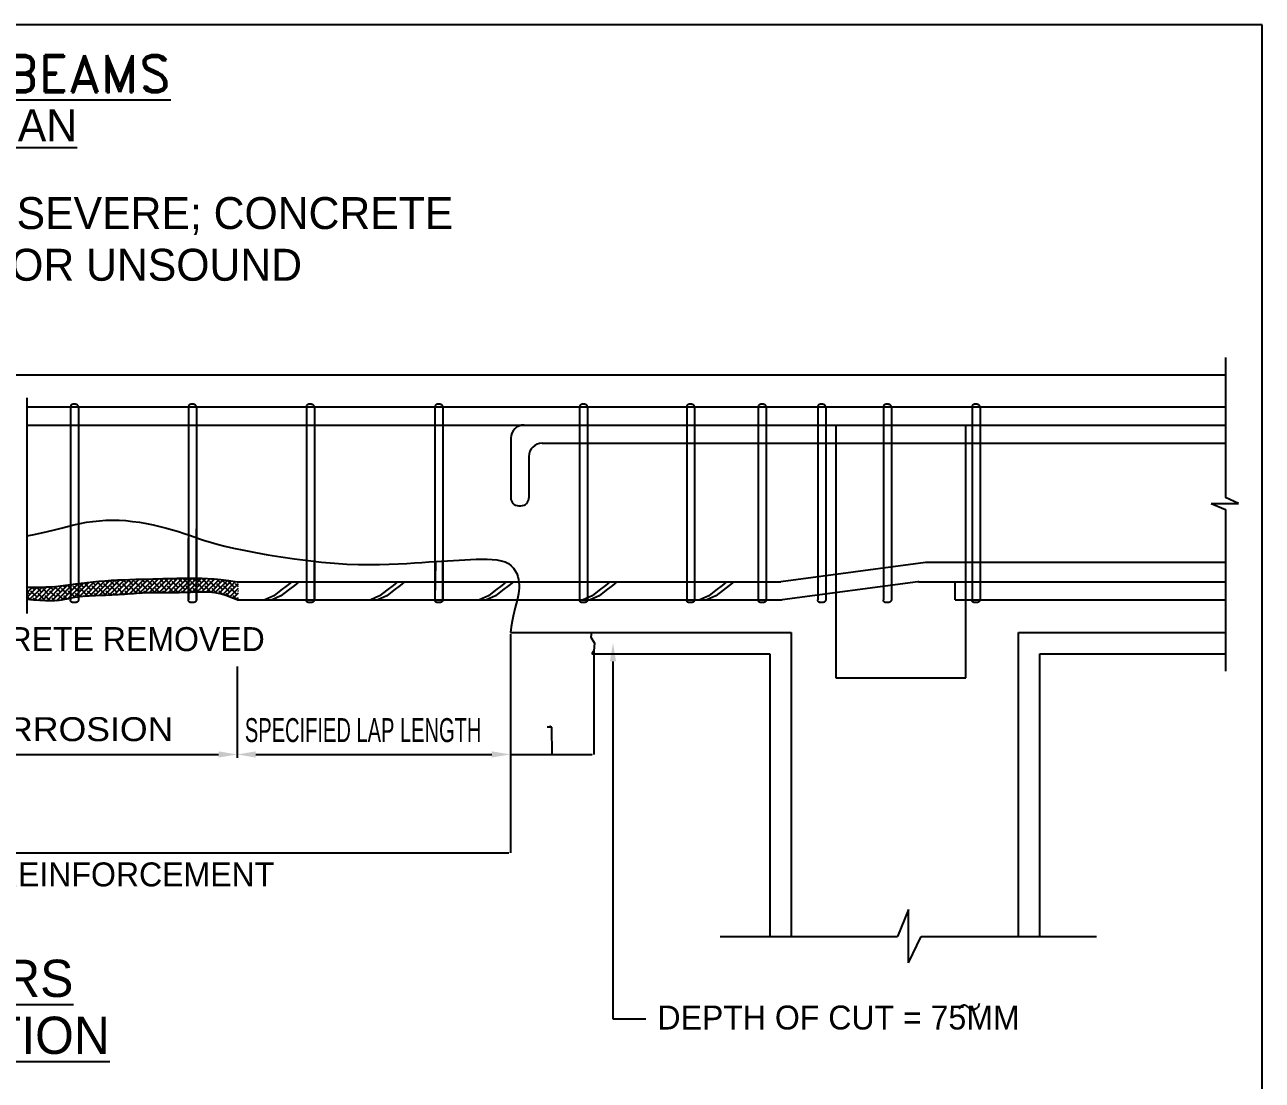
# Model space of a CAD drawing. Header units: millimetres. Extents: x -8855 to 105318, y -17958 to 67465.
# Drawn here: x 24004 to 33302, y 24210 to 32142 of the extents above; entities that cross this region are included whole.
import ezdxf
from ezdxf.lldxf.tags import DXFTag

# ---------------------------------------------------------------- set-up
doc = ezdxf.new("R2010")
doc.units = ezdxf.units.MM
doc.header["$LTSCALE"] = 25
doc.header["$PDMODE"] = 34
doc.layers.add('TEXT', color=2, linetype='Continuous')
doc.styles.add('ROMAND', font='romand.shx')
doc.styles.add('ROMANS', font='stylu.ttf')
tags = doc.linetypes.add('HIDDEN2', pattern=[4.7625, 3.175, -1.5875]).pattern_tags.tags
tags[6:7] = [DXFTag(74, 4), DXFTag(75, 0), DXFTag(340, '0'), DXFTag(46, 1.0), DXFTag(50, 0.0), DXFTag(44, 0.0), DXFTag(45, 0.0)]
tags[4:5] = [DXFTag(74, 4), DXFTag(75, 0), DXFTag(340, '0'), DXFTag(46, 1.0), DXFTag(50, 0.0), DXFTag(44, 0.0), DXFTag(45, 0.0)]
doc.dimstyles.get("Standard").update_dxf_attribs({"dimscale": 0, "dimtxt": 9, "dimasz": 12, "dimexe": 1.25, "dimexo": 0.625, "dimgap": 6, "dimtad": 1, "dimdec": 4, "dimdsep": 46, "dimlunit": 6, "dimtxsty": 'Standard', "dimcen": 2.5, "dimadec": 0, "dimazin": 0, "dimtfac": 1, "dimtdec": 4, "dimtmove": 0, "dimatfit": 3, "dimfxl": 0, "dimtolj": 1, "dimtzin": 0, "dimarcsym": 0})

# ---------------------------------------------------------------- blocks, each defined once
blk = doc.blocks.new('*D6')
at = {"color": 0, "lineweight": -2}
for p, q in [((19542.6, 26657.7), (19542.6, 25918)), ((27652.7, 26657.7), (27652.7, 25918)), ((19554.6, 25919.2), (27640.7, 25919.2))]:
    blk.add_line(p, q, dxfattribs=at)
at = {"color": 0}
for points in [[(19554.6, 25921.2), (19554.6, 25917.2), (19542.6, 25919.2)], [(27640.7, 25921.2), (27640.7, 25917.2), (27652.7, 25919.2)]]:
    blk.add_solid(points, dxfattribs=at)
at = {"layer": 'DEFPOINTS', "color": 0}
for p in [(19542.6, 26658.3), (27652.7, 26658.3), (27652.7, 25919.2)]:
    blk.add_point(p, dxfattribs=at)
at = {"color": 0, "insert": (23597.6, 25929.7), "char_height": 9, "attachment_point": 5, "style": 'ROMANS'}
blk.add_mtext('\\A1;EXTENT OF REMOVAL CONCRETE', dxfattribs=at)
blk = doc.blocks.new('*D14')
at = {"color": 0, "lineweight": -2}
for p, q in [((28279.3, 27436.4), (28279.3, 26657.1)), ((27964.2, 26863.4), (27930.4, 26863.4)), ((27966, 26658.3), (27964.2, 26863.4)), ((27664.7, 26658.3), (28267.3, 26658.3))]:
    blk.add_line(p, q, dxfattribs=at)
at = {"color": 0}
for points in [[(27664.7, 26660.3), (27664.7, 26656.3), (27652.7, 26658.3)], [(28267.3, 26660.3), (28267.3, 26656.3), (28279.3, 26658.3)]]:
    blk.add_solid(points, dxfattribs=at)
at = {"layer": 'DEFPOINTS', "color": 0}
for p in [(27652.7, 27575.4), (28279.3, 27437), (28279.3, 26658.3)]:
    blk.add_point(p, dxfattribs=at)
at = {"color": 0, "insert": (27947.3, 26873.9), "char_height": 9, "attachment_point": 5, "style": 'ROMANS'}
blk.add_mtext('\\A1;100', dxfattribs=at)

msp = doc.modelspace()

# ---------------------------------------------------------------- hatches: boundary and pattern name
at = {"layer": 'TEXT'}
h = msp.add_hatch(dxfattribs=at)
h.set_pattern_fill('ANSI38', color=256, scale=200, style=0)
h.set_pattern_definition([(45, (0, 0), (-17.67767, 17.67767), []), (135, (0, 0), (-53.033009, 17.67767), [62.5, -37.5])])
h.paths.add_polyline_path([(22716.92969, 27928.09079), (22690.53363, 27927.44274), (22658.47032, 27928.10325), (22620.98762, 27930.68556), (22576.85961, 27935.76669), (21891.08031, 27943.74645), (21891.08031, 27829.57513), (21898.94765, 27830.60195), (22620.05279, 27838.84318), (22681.74309, 27844.71079), (22716.92969, 27847.27933)])
h.paths.add_polyline_path([(22776.92969, 27931.85958), (22766.46592, 27931.22147), (22743.30554, 27929.57889), (22716.92969, 27928.04104), (22716.92969, 27847.27933), (22734.73267, 27848.57891), (22776.92969, 27850.63671)])
h.paths.add_polyline_path([(23502.51305, 27936.01906), (23486.52951, 27936.84559), (23459.00588, 27938.17112), (23430.9019, 27939.46445), (23402.28206, 27940.75778), (23373.21083, 27942.0833), (23343.7527, 27943.47322), (23313.97217, 27944.95974), (23283.96594, 27946.55358), (23253.95971, 27948.17963), (23224.21142, 27949.74127), (23194.97899, 27951.14192), (23166.52037, 27952.28497), (23139.09347, 27953.07384), (23112.95624, 27953.41192), (23088.3666, 27953.20263), (23065.49114, 27952.38692), (23044.13104, 27951.05603), (23023.99612, 27949.33875), (23004.7962, 27947.36388), (22986.24112, 27945.26022), (22968.0407, 27943.15656), (22949.90476, 27941.18169), (22931.54314, 27939.46442), (22912.71401, 27938.09597), (22893.36903, 27937.0173), (22873.50818, 27936.13183), (22853.13146, 27935.34296), (22832.23888, 27934.55408), (22810.83043, 27933.66861), (22788.90611, 27932.58993), (22776.92969, 27931.85958), (22776.92969, 27850.72926), (22821.4155, 27851.81327), (22858.51166, 27851.92777), (22893.71292, 27851.53934), (22928.45195, 27850.9678), (22963.08619, 27850.31577), (22997.70432, 27849.63154), (23032.39499, 27848.9634), (23067.24688, 27848.35967), (23102.34865, 27847.86863), (23137.78895, 27847.53859), (23173.65646, 27847.41785), (23209.97669, 27847.53591), (23246.52261, 27847.84717), (23283.00405, 27848.28722), (23319.13083, 27848.79168), (23354.61278, 27849.29613), (23389.15972, 27849.73618), (23422.48148, 27850.04744), (23454.28787, 27850.16551), (23484.36128, 27850.04208), (23502.51305, 27849.81923)])
h.paths.add_polyline_path([(23562.51305, 27932.52487), (23539.57778, 27933.96913), (23513.4083, 27935.45566), (23502.51305, 27936.01906), (23502.51305, 27849.81923), (23512.77424, 27849.69325), (23539.67185, 27849.15123), (23562.51305, 27848.52219)])
h.paths.add_polyline_path([(23884.08715, 27918.56755), (23875.63792, 27918.66649), (23846.69029, 27919.02873), (23818.38748, 27919.45537), (23790.76175, 27919.9947), (23763.84534, 27920.69504), (23737.67049, 27921.60466), (23712.23183, 27922.75578), (23687.37351, 27924.11619), (23662.9021, 27925.6376), (23638.62414, 27927.27171), (23614.34617, 27928.97021), (23589.87476, 27930.68482), (23565.01644, 27932.36722), (23562.51305, 27932.52487), (23562.51305, 27848.54016), (23589.50133, 27847.61641), (23612.72338, 27846.688), (23635.01043, 27845.69519), (23656.50755, 27844.67019), (23677.34372, 27843.63981), (23697.58342, 27842.60944), (23717.27501, 27841.57907), (23736.46685, 27840.5487), (23755.20731, 27839.51832), (23773.54475, 27838.48795), (23791.52752, 27837.45758), (23809.204, 27836.42721), (23826.64404, 27835.39415), (23844.00347, 27834.345), (23861.45963, 27833.26364), (23884.08715, 27831.82196)])
h.paths.add_polyline_path([(24348.09641, 27934.45705), (24309.40102, 27929.54706), (24271.36394, 27925.17336), (24234.27798, 27921.60463), (24198.09479, 27919.00456), (24162.766, 27917.28996), (24128.24325, 27916.31595), (24094.47818, 27915.93761), (24061.42242, 27916.01006), (24029.02762, 27916.3884), (24018.61208, 27916.56515), (24018.61208, 27822.19354), (24023.76679, 27821.81148), (24047.19036, 27820.11298), (24070.61393, 27818.47887), (24093.74733, 27816.95746), (24116.30037, 27815.59705), (24137.98289, 27814.44593), (24158.56649, 27813.54972), (24178.07, 27812.9433), (24196.57402, 27812.65888), (24214.15915, 27812.72864), (24230.90599, 27813.18479), (24246.89516, 27814.05954), (24262.20726, 27815.38507), (24276.92289, 27817.19359), (24291.1549, 27819.49314), (24305.1451, 27822.19519), (24319.16754, 27825.18702), (24333.49629, 27828.35596), (24348.09641, 27831.52228)])
h.paths.add_polyline_path([(24408.09641, 27942.39184), (24388.52202, 27939.80781), (24348.09641, 27934.45516), (24348.09641, 27831.52686), (24364.16887, 27834.77432), (24381.06082, 27837.79835), (24399.35528, 27840.5487), (24408.09641, 27841.59965)])
h.paths.add_polyline_path([(25233.94579, 27983.60045), (25217.86343, 27983.42682), (25182.19878, 27982.84992), (25147.14671, 27982.16032), (25112.28809, 27981.37413), (25077.20377, 27980.50743), (25041.47462, 27979.57634), (25004.6815, 27978.59695), (24966.40527, 27977.58536), (24926.22678, 27976.55767), (24883.87198, 27975.5112), (24839.64717, 27974.36813), (24794.00373, 27973.03187), (24747.39305, 27971.40581), (24700.2665, 27969.39337), (24653.07547, 27966.89794), (24606.27135, 27963.82293), (24560.30551, 27960.07174), (24515.54604, 27955.60144), (24472.02788, 27950.58376), (24429.70266, 27945.24409), (24408.09641, 27942.39184), (24408.09641, 27841.59965), (24419.24032, 27842.93948), (24440.56011, 27844.99218), (24463.07284, 27846.75508), (24486.53669, 27848.27649), (24510.70986, 27849.6047), (24535.35054, 27850.78802), (24560.2169, 27851.87474), (24585.06715, 27852.91317), (24609.69977, 27853.94622), (24634.07445, 27854.99538), (24658.19121, 27856.07673), (24682.05003, 27857.20638), (24705.65092, 27858.40044), (24728.99387, 27859.67498), (24752.07889, 27861.04613), (24774.90598, 27862.52997), (24797.49125, 27864.1292), (24819.91532, 27865.79282), (24842.2749, 27867.45644), (24864.66672, 27869.05567), (24887.1875, 27870.52609), (24909.93399, 27871.80333), (24933.00289, 27872.82297), (24956.49093, 27873.52061), (24980.48142, 27873.85871), (25005.00389, 27873.907), (25030.07447, 27873.76211), (25055.70929, 27873.52061), (25081.92445, 27873.27912), (25108.73608, 27873.13422), (25136.16031, 27873.18252), (25164.21324, 27873.52061), (25192.86263, 27874.2035), (25221.88281, 27875.11984), (25233.94579, 27875.53282)])
h.paths.add_polyline_path([(25293.94579, 27983.74935), (25293.08573, 27983.76689), (25254.60715, 27983.82352), (25233.94579, 27983.60045), (25233.94579, 27875.53282), (25250.9997, 27876.11667), (25279.93927, 27877.04105), (25293.94579, 27877.38472)])
h.paths.add_polyline_path([(25610.54645, 27955.73362), (25599.76526, 27955.73362), (25536.11154, 27965.32533), (25478.41152, 27972.51653), (25425.96208, 27977.63176), (25378.06005, 27980.99554), (25334.00232, 27982.93241), (25293.94579, 27983.74935), (25293.94579, 27877.38472), (25308.42746, 27877.74004), (25336.19021, 27878.06069), (25362.95347, 27877.85006), (25388.44319, 27876.95519), (25412.55356, 27875.20909), (25435.85172, 27872.38851), (25459.07303, 27868.25618), (25482.95289, 27862.5748), (25508.22666, 27855.10708), (25535.62973, 27845.61573), (25565.89747, 27833.86345), (25599.76526, 27819.61296), (25610.54645, 27819.61296)])

# ---------------------------------------------------------------- linework, layer by layer
for p, q in [((33302.44289, 32141.71581), (13822.58321, 32141.71581)), ((33302.44289, 3906.40728), (33302.44289, 32141.71581)), ((33025.80761, 29640.17941), (33025.80761, 28588.6062)), ((13962.98687, 29509.73284), (33025.80761, 29509.73284)), ((24018.61208, 29338.06638), (24018.61208, 27717.50093)), ((33123.53838, 28543.03435), (33025.80761, 28588.6062)), ((32919.12985, 28543.03435), (33123.53838, 28543.03435)), ((32919.12985, 28543.03435), (33025.80761, 28499.34463)), ((33025.80761, 28499.34463), (33025.80761, 27284.73996)), ((24348.09641, 28377.01627), (24348.09641, 27819.61296)), ((24408.09641, 28391.03751), (24408.09641, 27819.61296)), ((25233.94579, 27819.61296), (25233.94579, 28280.30003)), ((25293.94579, 27819.61296), (25293.94579, 28354.54798)), ((26119.79516, 28116.51513), (26119.79516, 27819.61296)), ((26179.79516, 27819.61296), (26179.79516, 28109.5615)), ((27089.73325, 28107.82361), (27086.1763, 27819.61296)), ((27146.1763, 27819.61296), (27146.1763, 28111.22371)), ((30772.41693, 28100.15454), (29685.50897, 27956.25266)), ((30714.77535, 27955.21457), (29694.48072, 27820.13201)), ((30995.80466, 27819.61296), (30995.80466, 27955.73362)), ((27652.66461, 27575.36163), (29763.41089, 27575.36163)), ((29763.41089, 27575.36163), (29763.41089, 25289.46679)), ((31470.23438, 25289.46679), (31470.23438, 27575.36163)), ((31470.23438, 27575.36163), (33025.80761, 27575.36163)), ((28265.76529, 27415.36163), (29603.41089, 27415.36163)), ((28423.74969, 27357.35905), (28423.74969, 24670.34591)), ((29603.41089, 27415.36163), (29603.41089, 25289.46679)), ((31630.23438, 25289.46679), (31630.23438, 27415.36163)), ((31630.23438, 27415.36163), (33025.80761, 27415.36163)), ((30643.70204, 25493.85949), (30562.66258, 25289.46679)), ((30643.70204, 25092.09901), (30643.70204, 25493.85949)), ((29230.44922, 25289.46679), (30562.66258, 25289.46679)), ((30643.70204, 25092.09901), (30740.36047, 25289.46679)), ((30740.36047, 25289.46679), (32056.95486, 25289.46679)), ((28423.74969, 24670.34591), (28669.90188, 24670.34591))]:
    msp.add_line(p, q)
at = {"linetype": 'HIDDEN2'}
for p, q in [((24018.61208, 29269.97499), (33025.80761, 29269.97499)), ((24348.09641, 29269.97499), (24348.09641, 27819.61296)), ((24408.09641, 29269.97499), (24408.09641, 27819.61296)), ((25233.94579, 29269.97499), (25233.94579, 27819.61296)), ((25293.94579, 29269.97499), (25293.94579, 27819.61296)), ((26119.79516, 29269.97499), (26119.79516, 27819.61296)), ((26179.79516, 29269.97499), (26179.79516, 27819.61296)), ((27086.1763, 29269.97499), (27086.1763, 27819.61296)), ((27146.1763, 29269.97499), (27146.1763, 27819.61296)), ((28173.35495, 29269.97499), (28173.35495, 27819.61296)), ((28233.35495, 29269.97499), (28233.35495, 27819.61296)), ((28977.48126, 29269.97499), (28977.48126, 27819.61296)), ((29037.48126, 29269.97499), (29037.48126, 27819.61296)), ((29515.9152, 29269.97499), (29515.9152, 27819.61296)), ((29575.9152, 29269.97499), (29575.9152, 27819.61296)), ((29962.652, 29269.97499), (29962.652, 27819.61296)), ((30022.652, 29269.97499), (30022.652, 27819.61296)), ((30455.8538, 29269.97499), (30455.8538, 27819.61296)), ((30515.8538, 29269.97499), (30515.8538, 27819.61296)), ((31121.81798, 29269.97499), (31121.81798, 27819.61296)), ((31181.81798, 29269.97499), (31181.81798, 27819.61296)), ((24018.61208, 29133.85434), (33025.80761, 29133.85434)), ((27655.89384, 29033.85434), (27655.89384, 28587.04668)), ((27892.01449, 28997.73368), (33025.80761, 28997.73368)), ((27792.01449, 28897.73368), (27792.01449, 28587.04668)), ((27715.89384, 28527.04668), (27732.01449, 28527.04668)), ((33025.80761, 28100.67358), (30780.29195, 28100.67358)), ((25599.76526, 27955.73362), (29677.63395, 27955.73362)), ((30722.65037, 27955.73362), (33025.80761, 27955.73362)), ((25599.76526, 27819.61296), (29686.6057, 27819.61296)), ((30995.80466, 27819.61296), (33025.80761, 27819.61296))]:
    msp.add_line(p, q, dxfattribs=at)
at = {"color": 8}
for p, q in [((24018.61208, 29133.85434), (30097.17448, 29133.85434)), ((30097.17448, 29133.85434), (30097.17448, 27233.14509)), ((31074.85928, 27233.14509), (31074.85928, 29133.85434)), ((31074.85928, 29133.85434), (33025.80761, 29133.85434)), ((30097.17448, 27233.14509), (31074.85928, 27233.14509))]:
    msp.add_line(p, q, dxfattribs=at)
at = {"color": 0, "linetype": 'ByBlock'}
for p, q in [((27652.66461, 27562.86163), (27652.66461, 26633.32243)), ((25599.76526, 27320.43386), (25599.76526, 26633.32243)), ((21966.74407, 26658.32243), (25459.76526, 26658.32243)), ((25739.76526, 26658.32243), (27512.66461, 26658.32243))]:
    msp.add_line(p, q, dxfattribs=at)
for points in [[(24408.09641, 29269.97499), (24406.85139, 29273.49793), (24405.69147, 29276.39073), (24404.59925, 29278.73205), (24403.5573, 29280.60053), (24402.54822, 29282.0748), (24401.55457, 29283.23351), (24400.55896, 29284.1553), (24399.54396, 29284.91882), (24398.49684, 29285.59049), (24397.42366, 29286.18788), (24396.33514, 29286.71636), (24395.24202, 29287.18129), (24394.15504, 29287.58802), (24393.08492, 29287.94191), (24392.0424, 29288.24833), (24391.03822, 29288.51264), (24390.07723, 29288.74006), (24389.14078, 29288.93532), (24388.20432, 29289.10301), (24387.24333, 29289.24773), (24386.23326, 29289.37407), (24385.14959, 29289.48663), (24383.96777, 29289.59), (24382.66328, 29289.68878), (24381.21924, 29289.78551), (24379.64945, 29289.87458), (24377.97539, 29289.94835), (24376.21852, 29289.99914), (24374.40031, 29290.0193), (24372.54223, 29290.00117), (24370.66575, 29289.9371), (24368.79233, 29289.81943), (24366.9409, 29289.63986), (24365.12014, 29289.38755), (24363.33619, 29289.05101), (24361.59518, 29288.61875), (24359.90324, 29288.07929), (24358.26651, 29287.42115), (24356.69112, 29286.63283), (24355.18321, 29285.70285), (24353.75245, 29284.61619), (24352.42266, 29283.34369), (24351.2212, 29281.85266), (24350.17542, 29280.11038), (24349.3127, 29278.08418), (24348.66038, 29275.74134), (24348.24583, 29273.04918), (24348.09641, 29269.97499)], [(25293.94579, 29269.97499), (25292.70076, 29273.49793), (25291.54085, 29276.39073), (25290.44863, 29278.73205), (25289.40668, 29280.60053), (25288.39759, 29282.0748), (25287.40395, 29283.23351), (25286.40834, 29284.1553), (25285.39334, 29284.91882), (25284.34622, 29285.59049), (25283.27304, 29286.18788), (25282.18452, 29286.71636), (25281.0914, 29287.18129), (25280.00441, 29287.58802), (25278.9343, 29287.94191), (25277.89178, 29288.24833), (25276.8876, 29288.51264), (25275.92661, 29288.74006), (25274.99015, 29288.93532), (25274.0537, 29289.10301), (25273.09271, 29289.24773), (25272.08264, 29289.37407), (25270.99897, 29289.48663), (25269.81715, 29289.59), (25268.51266, 29289.68878), (25267.06862, 29289.78551), (25265.49883, 29289.87458), (25263.82476, 29289.94835), (25262.06789, 29289.99914), (25260.24968, 29290.0193), (25258.3916, 29290.00117), (25256.51512, 29289.9371), (25254.64171, 29289.81943), (25252.79028, 29289.63986), (25250.96952, 29289.38755), (25249.18557, 29289.05101), (25247.44455, 29288.61875), (25245.75262, 29288.07929), (25244.11589, 29287.42115), (25242.5405, 29286.63283), (25241.03259, 29285.70285), (25239.60183, 29284.61619), (25238.27203, 29283.34369), (25237.07057, 29281.85266), (25236.0248, 29280.11038), (25235.16208, 29278.08418), (25234.50976, 29275.74134), (25234.09521, 29273.04918), (25233.94579, 29269.97499)], [(26179.79516, 29269.97499), (26178.55014, 29273.49793), (26177.39023, 29276.39073), (26176.298, 29278.73205), (26175.25606, 29280.60053), (26174.24697, 29282.0748), (26173.25333, 29283.23351), (26172.25772, 29284.1553), (26171.24271, 29284.91882), (26170.1956, 29285.59049), (26169.12242, 29286.18788), (26168.0339, 29286.71636), (26166.94078, 29287.18129), (26165.85379, 29287.58802), (26164.78367, 29287.94191), (26163.74116, 29288.24833), (26162.73698, 29288.51264), (26161.77599, 29288.74006), (26160.83953, 29288.93532), (26159.90308, 29289.10301), (26158.94208, 29289.24773), (26157.93202, 29289.37407), (26156.84835, 29289.48663), (26155.66653, 29289.59), (26154.36204, 29289.68878), (26152.91799, 29289.78551), (26151.34821, 29289.87458), (26149.67414, 29289.94835), (26147.91727, 29289.99914), (26146.09906, 29290.0193), (26144.24098, 29290.00117), (26142.3645, 29289.9371), (26140.49109, 29289.81943), (26138.63966, 29289.63986), (26136.8189, 29289.38755), (26135.03495, 29289.05101), (26133.29393, 29288.61875), (26131.60199, 29288.07929), (26129.96526, 29287.42115), (26128.38988, 29286.63283), (26126.88197, 29285.70285), (26125.4512, 29284.61619), (26124.12141, 29283.34369), (26122.91995, 29281.85266), (26121.87418, 29280.11038), (26121.01146, 29278.08418), (26120.35914, 29275.74134), (26119.94459, 29273.04918), (26119.79516, 29269.97499)], [(27146.1763, 29269.97499), (27144.93128, 29273.49793), (27143.77137, 29276.39073), (27142.67914, 29278.73205), (27141.6372, 29280.60053), (27140.62811, 29282.0748), (27139.63447, 29283.23351), (27138.63886, 29284.1553), (27137.62385, 29284.91882), (27136.57674, 29285.59049), (27135.50356, 29286.18788), (27134.41504, 29286.71636), (27133.32192, 29287.18129), (27132.23493, 29287.58802), (27131.16481, 29287.94191), (27130.1223, 29288.24833), (27129.11812, 29288.51264), (27128.15713, 29288.74006), (27127.22067, 29288.93532), (27126.28422, 29289.10301), (27125.32322, 29289.24773), (27124.31316, 29289.37407), (27123.22949, 29289.48663), (27122.04767, 29289.59), (27120.74318, 29289.68878), (27119.29913, 29289.78551), (27117.72935, 29289.87458), (27116.05528, 29289.94835), (27114.29841, 29289.99914), (27112.4802, 29290.0193), (27110.62212, 29290.00117), (27108.74564, 29289.9371), (27106.87223, 29289.81943), (27105.0208, 29289.63986), (27103.20004, 29289.38755), (27101.41609, 29289.05101), (27099.67507, 29288.61875), (27097.98313, 29288.07929), (27096.3464, 29287.42115), (27094.77102, 29286.63283), (27093.26311, 29285.70285), (27091.83234, 29284.61619), (27090.50255, 29283.34369), (27089.30109, 29281.85266), (27088.25532, 29280.11038), (27087.3926, 29278.08418), (27086.74028, 29275.74134), (27086.32573, 29273.04918), (27086.1763, 29269.97499)], [(28233.35495, 29269.97499), (28232.10993, 29273.49793), (28230.95001, 29276.39073), (28229.85779, 29278.73205), (28228.81584, 29280.60053), (28227.80676, 29282.0748), (28226.81312, 29283.23351), (28225.8175, 29284.1553), (28224.8025, 29284.91882), (28223.75539, 29285.59049), (28222.6822, 29286.18788), (28221.59368, 29286.71636), (28220.50056, 29287.18129), (28219.41358, 29287.58802), (28218.34346, 29287.94191), (28217.30094, 29288.24833), (28216.29676, 29288.51264), (28215.33577, 29288.74006), (28214.39932, 29288.93532), (28213.46286, 29289.10301), (28212.50187, 29289.24773), (28211.4918, 29289.37407), (28210.40813, 29289.48663), (28209.22632, 29289.59), (28207.92182, 29289.68878), (28206.47778, 29289.78551), (28204.90799, 29289.87458), (28203.23393, 29289.94835), (28201.47706, 29289.99914), (28199.65885, 29290.0193), (28197.80077, 29290.00117), (28195.92429, 29289.9371), (28194.05088, 29289.81943), (28192.19945, 29289.63986), (28190.37869, 29289.38755), (28188.59473, 29289.05101), (28186.85372, 29288.61875), (28185.16178, 29288.07929), (28183.52505, 29287.42115), (28181.94966, 29286.63283), (28180.44175, 29285.70285), (28179.01099, 29284.61619), (28177.6812, 29283.34369), (28176.47974, 29281.85266), (28175.43397, 29280.11038), (28174.57124, 29278.08418), (28173.91893, 29275.74134), (28173.50437, 29273.04918), (28173.35495, 29269.97499)], [(29037.48126, 29269.97499), (29036.23623, 29273.49793), (29035.07632, 29276.39073), (29033.9841, 29278.73205), (29032.94215, 29280.60053), (29031.93306, 29282.0748), (29030.93942, 29283.23351), (29029.94381, 29284.1553), (29028.9288, 29284.91882), (29027.88169, 29285.59049), (29026.80851, 29286.18788), (29025.71999, 29286.71636), (29024.62687, 29287.18129), (29023.53988, 29287.58802), (29022.46976, 29287.94191), (29021.42725, 29288.24833), (29020.42307, 29288.51264), (29019.46208, 29288.74006), (29018.52562, 29288.93532), (29017.58917, 29289.10301), (29016.62817, 29289.24773), (29015.61811, 29289.37407), (29014.53444, 29289.48663), (29013.35262, 29289.59), (29012.04813, 29289.68878), (29010.60408, 29289.78551), (29009.0343, 29289.87458), (29007.36023, 29289.94835), (29005.60336, 29289.99914), (29003.78515, 29290.0193), (29001.92707, 29290.00117), (29000.05059, 29289.9371), (28998.17718, 29289.81943), (28996.32575, 29289.63986), (28994.50499, 29289.38755), (28992.72104, 29289.05101), (28990.98002, 29288.61875), (28989.28808, 29288.07929), (28987.65135, 29287.42115), (28986.07597, 29286.63283), (28984.56806, 29285.70285), (28983.13729, 29284.61619), (28981.8075, 29283.34369), (28980.60604, 29281.85266), (28979.56027, 29280.11038), (28978.69755, 29278.08418), (28978.04523, 29275.74134), (28977.63068, 29273.04918), (28977.48126, 29269.97499)], [(29575.9152, 29269.97499), (29574.67017, 29273.49793), (29573.51026, 29276.39073), (29572.41804, 29278.73205), (29571.37609, 29280.60053), (29570.367, 29282.0748), (29569.37336, 29283.23351), (29568.37775, 29284.1553), (29567.36274, 29284.91882), (29566.31563, 29285.59049), (29565.24245, 29286.18788), (29564.15393, 29286.71636), (29563.06081, 29287.18129), (29561.97382, 29287.58802), (29560.9037, 29287.94191), (29559.86119, 29288.24833), (29558.85701, 29288.51264), (29557.89602, 29288.74006), (29556.95956, 29288.93532), (29556.02311, 29289.10301), (29555.06211, 29289.24773), (29554.05205, 29289.37407), (29552.96838, 29289.48663), (29551.78656, 29289.59), (29550.48207, 29289.68878), (29549.03802, 29289.78551), (29547.46824, 29289.87458), (29545.79417, 29289.94835), (29544.0373, 29289.99914), (29542.21909, 29290.0193), (29540.36101, 29290.00117), (29538.48453, 29289.9371), (29536.61112, 29289.81943), (29534.75969, 29289.63986), (29532.93893, 29289.38755), (29531.15498, 29289.05101), (29529.41396, 29288.61875), (29527.72202, 29288.07929), (29526.08529, 29287.42115), (29524.50991, 29286.63283), (29523.002, 29285.70285), (29521.57123, 29284.61619), (29520.24144, 29283.34369), (29519.03998, 29281.85266), (29517.99421, 29280.11038), (29517.13149, 29278.08418), (29516.47917, 29275.74134), (29516.06462, 29273.04918), (29515.9152, 29269.97499)], [(30022.652, 29269.97499), (30021.40698, 29273.49793), (30020.24706, 29276.39073), (30019.15484, 29278.73205), (30018.11289, 29280.60053), (30017.10381, 29282.0748), (30016.11017, 29283.23351), (30015.11455, 29284.1553), (30014.09955, 29284.91882), (30013.05244, 29285.59049), (30011.97925, 29286.18788), (30010.89073, 29286.71636), (30009.79762, 29287.18129), (30008.71063, 29287.58802), (30007.64051, 29287.94191), (30006.59799, 29288.24833), (30005.59381, 29288.51264), (30004.63282, 29288.74006), (30003.69637, 29288.93532), (30002.75991, 29289.10301), (30001.79892, 29289.24773), (30000.78885, 29289.37407), (29999.70518, 29289.48663), (29998.52337, 29289.59), (29997.21887, 29289.68878), (29995.77483, 29289.78551), (29994.20504, 29289.87458), (29992.53098, 29289.94835), (29990.77411, 29289.99914), (29988.9559, 29290.0193), (29987.09782, 29290.00117), (29985.22134, 29289.9371), (29983.34793, 29289.81943), (29981.4965, 29289.63986), (29979.67574, 29289.38755), (29977.89178, 29289.05101), (29976.15077, 29288.61875), (29974.45883, 29288.07929), (29972.8221, 29287.42115), (29971.24671, 29286.63283), (29969.7388, 29285.70285), (29968.30804, 29284.61619), (29966.97825, 29283.34369), (29965.77679, 29281.85266), (29964.73102, 29280.11038), (29963.86829, 29278.08418), (29963.21598, 29275.74134), (29962.80143, 29273.04918), (29962.652, 29269.97499)], [(30515.8538, 29269.97499), (30514.60878, 29273.49793), (30513.44886, 29276.39073), (30512.35664, 29278.73205), (30511.31469, 29280.60053), (30510.30561, 29282.0748), (30509.31197, 29283.23351), (30508.31635, 29284.1553), (30507.30135, 29284.91882), (30506.25424, 29285.59049), (30505.18105, 29286.18788), (30504.09253, 29286.71636), (30502.99941, 29287.18129), (30501.91243, 29287.58802), (30500.84231, 29287.94191), (30499.79979, 29288.24833), (30498.79561, 29288.51264), (30497.83462, 29288.74006), (30496.89817, 29288.93532), (30495.96171, 29289.10301), (30495.00072, 29289.24773), (30493.99065, 29289.37407), (30492.90698, 29289.48663), (30491.72517, 29289.59), (30490.42067, 29289.68878), (30488.97663, 29289.78551), (30487.40684, 29289.87458), (30485.73278, 29289.94835), (30483.97591, 29289.99914), (30482.1577, 29290.0193), (30480.29962, 29290.00117), (30478.42314, 29289.9371), (30476.54973, 29289.81943), (30474.6983, 29289.63986), (30472.87754, 29289.38755), (30471.09358, 29289.05101), (30469.35257, 29288.61875), (30467.66063, 29288.07929), (30466.0239, 29287.42115), (30464.44851, 29286.63283), (30462.9406, 29285.70285), (30461.50984, 29284.61619), (30460.18005, 29283.34369), (30458.97859, 29281.85266), (30457.93282, 29280.11038), (30457.07009, 29278.08418), (30456.41777, 29275.74134), (30456.00322, 29273.04918), (30455.8538, 29269.97499)], [(31181.81798, 29269.97499), (31180.57295, 29273.49793), (31179.41304, 29276.39073), (31178.32082, 29278.73205), (31177.27887, 29280.60053), (31176.26978, 29282.0748), (31175.27614, 29283.23351), (31174.28053, 29284.1553), (31173.26553, 29284.91882), (31172.21841, 29285.59049), (31171.14523, 29286.18788), (31170.05671, 29286.71636), (31168.96359, 29287.18129), (31167.8766, 29287.58802), (31166.80649, 29287.94191), (31165.76397, 29288.24833), (31164.75979, 29288.51264), (31163.7988, 29288.74006), (31162.86234, 29288.93532), (31161.92589, 29289.10301), (31160.9649, 29289.24773), (31159.95483, 29289.37407), (31158.87116, 29289.48663), (31157.68934, 29289.59), (31156.38485, 29289.68878), (31154.94081, 29289.78551), (31153.37102, 29289.87458), (31151.69695, 29289.94835), (31149.94008, 29289.99914), (31148.12187, 29290.0193), (31146.26379, 29290.00117), (31144.38731, 29289.9371), (31142.5139, 29289.81943), (31140.66247, 29289.63986), (31138.84171, 29289.38755), (31137.05776, 29289.05101), (31135.31674, 29288.61875), (31133.62481, 29288.07929), (31131.98808, 29287.42115), (31130.41269, 29286.63283), (31128.90478, 29285.70285), (31127.47402, 29284.61619), (31126.14422, 29283.34369), (31124.94276, 29281.85266), (31123.89699, 29280.11038), (31123.03427, 29278.08418), (31122.38195, 29275.74134), (31121.9674, 29273.04918), (31121.81798, 29269.97499)], [(24018.61208, 28302.32979), (24062.20389, 28309.08317), (24119.92698, 28320.23675), (24174.52268, 28332.53299), (24226.56309, 28345.47673), (24276.62028, 28358.57283), (24325.26633, 28371.32613), (24373.07333, 28383.24149), (24420.61336, 28393.82374), (24468.36951, 28402.65393), (24516.46891, 28409.61778), (24564.94971, 28414.67721), (24613.85003, 28417.79413), (24663.20802, 28418.93044), (24713.06182, 28418.04806), (24763.44956, 28415.1089), (24814.40939, 28410.07488), (24865.89044, 28402.96503), (24917.48592, 28394.02693), (24968.7, 28383.5653), (25019.03689, 28371.88483), (25068.00079, 28359.29023), (25115.09588, 28346.08622), (25159.82636, 28332.5775), (25201.69643, 28319.06878), (25240.59802, 28305.78858), (25277.97406, 28292.66074), (25315.6552, 28279.5329), (25355.47212, 28266.25271), (25399.25548, 28252.6678), (25448.83594, 28238.62584), (25506.04416, 28223.97446), (25572.71081, 28208.56132), (25650.01183, 28192.34197), (25736.50432, 28175.70365), (25830.09062, 28159.1415), (25928.67311, 28143.15069), (26030.15415, 28128.22635), (26132.43611, 28114.86365), (26233.42135, 28103.55771), (26331.01223, 28094.80371), (26423.49252, 28088.94443), (26510.6715, 28085.71326), (26592.73989, 28084.69121), (26669.88837, 28085.45933), (26742.30764, 28087.59863), (26810.18838, 28090.69014), (26873.72131, 28094.31489), (26933.0971, 28098.05391), (26988.56366, 28101.5644), (27040.59773, 28104.80827), (27089.73325, 28107.82361), (27136.50416, 28110.64852), (27181.44441, 28113.32106), (27225.08794, 28115.87935), (27267.96869, 28118.36145), (27310.62061, 28120.80547), (27353.39329, 28123.17331), (27395.89901, 28125.12218), (27437.56567, 28126.2331), (27477.82119, 28126.0871), (27516.09349, 28124.2652), (27551.81048, 28120.34844), (27584.4001, 28113.91784), (27613.29024, 28104.55442), (27638.05503, 28091.99157), (27658.85339, 28076.57207), (27675.99042, 28058.7911), (27689.77123, 28039.14378), (27700.50093, 28018.12528), (27708.48464, 27996.23075), (27714.02747, 27973.95533), (27717.43452, 27951.79418), (27718.98231, 27930.09326), (27718.83292, 27908.60183), (27717.11984, 27886.91997), (27713.97656, 27864.64772), (27709.53656, 27841.38518), (27703.93333, 27816.73241), (27697.30035, 27790.28947), (27689.77111, 27761.65645), (27681.55222, 27730.45216), (27673.14276, 27696.37047), (27665.11494, 27659.124), (27658.04095, 27618.42537), (27652.66461, 27575.36163)], [(24018.61208, 27916.56515), (24029.02762, 27916.3884), (24061.42242, 27916.01006), (24094.47818, 27915.93761), (24128.24325, 27916.31595), (24162.766, 27917.28996), (24198.09479, 27919.00456), (24234.27798, 27921.60463), (24271.36394, 27925.17336), (24309.40102, 27929.54706), (24348.4376, 27934.50034), (24388.52202, 27939.80781), (24429.70266, 27945.24409), (24472.02788, 27950.58376), (24515.54604, 27955.60144), (24560.30551, 27960.07174), (24606.27135, 27963.82293), (24653.07547, 27966.89794), (24700.2665, 27969.39337), (24747.39305, 27971.40581), (24794.00373, 27973.03187), (24839.64717, 27974.36813), (24883.87198, 27975.5112), (24926.22678, 27976.55767), (24966.40527, 27977.58536), (25004.6815, 27978.59695), (25041.47462, 27979.57634), (25077.20377, 27980.50743), (25112.28809, 27981.37413), (25147.14671, 27982.16032), (25182.19878, 27982.84992), (25217.86343, 27983.42682), (25254.60715, 27983.82352), (25293.08573, 27983.76689), (25334.00232, 27982.93241), (25378.06005, 27980.99554), (25425.96208, 27977.63176), (25478.41152, 27972.51653), (25536.11154, 27965.32533), (25599.76526, 27955.73362)], [(26009.6243, 27955.73362), (25976.26796, 27927.54623), (25928.97909, 27892.12639), (25875.77872, 27850.80307), (25808.51128, 27819.61296)], [(26062.82436, 27955.73362), (26029.46802, 27927.54623), (25982.17915, 27892.12639), (25928.97878, 27850.80307), (25861.71134, 27819.61296)], [(26804.39264, 27955.73362), (26771.0363, 27927.54623), (26723.74743, 27892.12639), (26670.54706, 27850.80307), (26603.27962, 27819.61296)], [(26857.5927, 27955.73362), (26824.23636, 27927.54623), (26776.94749, 27892.12639), (26723.74712, 27850.80307), (26656.47968, 27819.61296)], [(27622.26219, 27955.73362), (27588.90585, 27927.54623), (27541.61698, 27892.12639), (27488.41661, 27850.80307), (27421.14917, 27819.61296)], [(27675.46224, 27955.73362), (27642.10591, 27927.54623), (27594.81704, 27892.12639), (27541.61667, 27850.80307), (27474.34923, 27819.61296)], [(28400.47302, 27955.73362), (28367.11668, 27927.54623), (28319.82781, 27892.12639), (28266.62745, 27850.80307), (28199.36001, 27819.61296)], [(28453.67308, 27955.73362), (28420.31674, 27927.54623), (28373.02787, 27892.12639), (28319.8275, 27850.80307), (28252.56006, 27819.61296)], [(29278.02951, 27955.73362), (29244.67317, 27927.54623), (29197.3843, 27892.12639), (29144.18393, 27850.80307), (29076.91649, 27819.61296)], [(29331.22957, 27955.73362), (29297.87323, 27927.54623), (29250.58436, 27892.12639), (29197.38399, 27850.80307), (29130.11655, 27819.61296)], [(25599.76526, 27819.61296), (25565.89747, 27833.86345), (25535.62973, 27845.61573), (25508.22666, 27855.10708), (25482.95289, 27862.5748), (25459.07303, 27868.25618), (25435.85172, 27872.38851), (25412.55356, 27875.20909), (25388.44319, 27876.95519), (25362.95347, 27877.85006), (25336.19021, 27878.06069), (25308.42746, 27877.74004), (25279.93927, 27877.04105), (25250.9997, 27876.11667), (25221.88281, 27875.11984), (25192.86263, 27874.2035), (25164.21324, 27873.52061), (25136.16031, 27873.18252), (25108.73608, 27873.13422), (25081.92445, 27873.27912), (25055.70929, 27873.52061), (25030.07447, 27873.76211), (25005.00389, 27873.907), (24980.48142, 27873.85871), (24956.49093, 27873.52061), (24933.00289, 27872.82297), (24909.93399, 27871.80333), (24887.1875, 27870.52609), (24864.66672, 27869.05567), (24842.2749, 27867.45644), (24819.91532, 27865.79282), (24797.49125, 27864.1292), (24774.90598, 27862.52997), (24752.07889, 27861.04613), (24728.99387, 27859.67498), (24705.65092, 27858.40044), (24682.05003, 27857.20638), (24658.19121, 27856.07673), (24634.07445, 27854.99538), (24609.69977, 27853.94622), (24585.06715, 27852.91317), (24560.2169, 27851.87474), (24535.35054, 27850.78802), (24510.70986, 27849.6047), (24486.53669, 27848.27649), (24463.07284, 27846.75508), (24440.56011, 27844.99218), (24419.24032, 27842.93948), (24399.35528, 27840.5487), (24381.06082, 27837.79835), (24364.16887, 27834.77432), (24348.40538, 27831.58929), (24333.49629, 27828.35596), (24319.16754, 27825.18702), (24305.1451, 27822.19519), (24291.1549, 27819.49314), (24276.92289, 27817.19359), (24262.20726, 27815.38507), (24246.89516, 27814.05954), (24230.90599, 27813.18479), (24214.15915, 27812.72864), (24196.57402, 27812.65888), (24178.07, 27812.9433), (24158.56649, 27813.54972), (24137.98289, 27814.44593), (24116.30037, 27815.59705), (24093.74733, 27816.95746), (24070.61393, 27818.47887), (24047.19036, 27820.11298), (24023.76679, 27821.81148), (24018.61208, 27822.19354)], [(24408.09641, 27819.61296), (24406.85139, 27816.09003), (24405.69147, 27813.19722), (24404.59925, 27810.8559), (24403.5573, 27808.98743), (24402.54822, 27807.51316), (24401.55457, 27806.35445), (24400.55896, 27805.43266), (24399.54396, 27804.66914), (24398.49684, 27803.99747), (24397.42366, 27803.40008), (24396.33514, 27802.87159), (24395.24202, 27802.40667), (24394.15504, 27801.99994), (24393.08492, 27801.64604), (24392.0424, 27801.33962), (24391.03822, 27801.07532), (24390.07723, 27800.8479), (24389.14078, 27800.65264), (24388.20432, 27800.48494), (24387.24333, 27800.34022), (24386.23326, 27800.21388), (24385.14959, 27800.10132), (24383.96777, 27799.99795), (24382.66328, 27799.89918), (24381.21924, 27799.80245), (24379.64945, 27799.71337), (24377.97539, 27799.63961), (24376.21852, 27799.58882), (24374.40031, 27799.56866), (24372.54223, 27799.58679), (24370.66575, 27799.65086), (24368.79233, 27799.76853), (24366.9409, 27799.9481), (24365.12014, 27800.20041), (24363.33619, 27800.53695), (24361.59518, 27800.96921), (24359.90324, 27801.50866), (24358.26651, 27802.16681), (24356.69112, 27802.95513), (24355.18321, 27803.88511), (24353.75245, 27804.97176), (24352.42266, 27806.24426), (24351.2212, 27807.7353), (24350.17542, 27809.47757), (24349.3127, 27811.50378), (24348.66038, 27813.84661), (24348.24583, 27816.53878), (24348.09641, 27819.61296)], [(25293.94579, 27819.61296), (25292.70076, 27816.09003), (25291.54085, 27813.19722), (25290.44863, 27810.8559), (25289.40668, 27808.98743), (25288.39759, 27807.51316), (25287.40395, 27806.35445), (25286.40834, 27805.43266), (25285.39334, 27804.66914), (25284.34622, 27803.99747), (25283.27304, 27803.40008), (25282.18452, 27802.87159), (25281.0914, 27802.40667), (25280.00441, 27801.99994), (25278.9343, 27801.64604), (25277.89178, 27801.33962), (25276.8876, 27801.07532), (25275.92661, 27800.8479), (25274.99015, 27800.65264), (25274.0537, 27800.48494), (25273.09271, 27800.34022), (25272.08264, 27800.21388), (25270.99897, 27800.10132), (25269.81715, 27799.99795), (25268.51266, 27799.89918), (25267.06862, 27799.80245), (25265.49883, 27799.71337), (25263.82476, 27799.63961), (25262.06789, 27799.58882), (25260.24968, 27799.56866), (25258.3916, 27799.58679), (25256.51512, 27799.65086), (25254.64171, 27799.76853), (25252.79028, 27799.9481), (25250.96952, 27800.20041), (25249.18557, 27800.53695), (25247.44455, 27800.96921), (25245.75262, 27801.50866), (25244.11589, 27802.16681), (25242.5405, 27802.95513), (25241.03259, 27803.88511), (25239.60183, 27804.97176), (25238.27203, 27806.24426), (25237.07057, 27807.7353), (25236.0248, 27809.47757), (25235.16208, 27811.50378), (25234.50976, 27813.84661), (25234.09521, 27816.53878), (25233.94579, 27819.61296)], [(26179.79516, 27819.61296), (26178.55014, 27816.09003), (26177.39023, 27813.19722), (26176.298, 27810.8559), (26175.25606, 27808.98743), (26174.24697, 27807.51316), (26173.25333, 27806.35445), (26172.25772, 27805.43266), (26171.24271, 27804.66914), (26170.1956, 27803.99747), (26169.12242, 27803.40008), (26168.0339, 27802.87159), (26166.94078, 27802.40667), (26165.85379, 27801.99994), (26164.78367, 27801.64604), (26163.74116, 27801.33962), (26162.73698, 27801.07532), (26161.77599, 27800.8479), (26160.83953, 27800.65264), (26159.90308, 27800.48494), (26158.94208, 27800.34022), (26157.93202, 27800.21388), (26156.84835, 27800.10132), (26155.66653, 27799.99795), (26154.36204, 27799.89918), (26152.91799, 27799.80245), (26151.34821, 27799.71337), (26149.67414, 27799.63961), (26147.91727, 27799.58882), (26146.09906, 27799.56866), (26144.24098, 27799.58679), (26142.3645, 27799.65086), (26140.49109, 27799.76853), (26138.63966, 27799.9481), (26136.8189, 27800.20041), (26135.03495, 27800.53695), (26133.29393, 27800.96921), (26131.60199, 27801.50866), (26129.96526, 27802.16681), (26128.38988, 27802.95513), (26126.88197, 27803.88511), (26125.4512, 27804.97176), (26124.12141, 27806.24426), (26122.91995, 27807.7353), (26121.87418, 27809.47757), (26121.01146, 27811.50378), (26120.35914, 27813.84661), (26119.94459, 27816.53878), (26119.79516, 27819.61296)], [(27146.1763, 27819.61296), (27144.93128, 27816.09003), (27143.77137, 27813.19722), (27142.67914, 27810.8559), (27141.6372, 27808.98743), (27140.62811, 27807.51316), (27139.63447, 27806.35445), (27138.63886, 27805.43266), (27137.62385, 27804.66914), (27136.57674, 27803.99747), (27135.50356, 27803.40008), (27134.41504, 27802.87159), (27133.32192, 27802.40667), (27132.23493, 27801.99994), (27131.16481, 27801.64604), (27130.1223, 27801.33962), (27129.11812, 27801.07532), (27128.15713, 27800.8479), (27127.22067, 27800.65264), (27126.28422, 27800.48494), (27125.32322, 27800.34022), (27124.31316, 27800.21388), (27123.22949, 27800.10132), (27122.04767, 27799.99795), (27120.74318, 27799.89918), (27119.29913, 27799.80245), (27117.72935, 27799.71337), (27116.05528, 27799.63961), (27114.29841, 27799.58882), (27112.4802, 27799.56866), (27110.62212, 27799.58679), (27108.74564, 27799.65086), (27106.87223, 27799.76853), (27105.0208, 27799.9481), (27103.20004, 27800.20041), (27101.41609, 27800.53695), (27099.67507, 27800.96921), (27097.98313, 27801.50866), (27096.3464, 27802.16681), (27094.77102, 27802.95513), (27093.26311, 27803.88511), (27091.83234, 27804.97176), (27090.50255, 27806.24426), (27089.30109, 27807.7353), (27088.25532, 27809.47757), (27087.3926, 27811.50378), (27086.74028, 27813.84661), (27086.32573, 27816.53878), (27086.1763, 27819.61296)], [(28233.35495, 27819.61296), (28232.10993, 27816.09003), (28230.95001, 27813.19722), (28229.85779, 27810.8559), (28228.81584, 27808.98743), (28227.80676, 27807.51316), (28226.81312, 27806.35445), (28225.8175, 27805.43266), (28224.8025, 27804.66914), (28223.75539, 27803.99747), (28222.6822, 27803.40008), (28221.59368, 27802.87159), (28220.50056, 27802.40667), (28219.41358, 27801.99994), (28218.34346, 27801.64604), (28217.30094, 27801.33962), (28216.29676, 27801.07532), (28215.33577, 27800.8479), (28214.39932, 27800.65264), (28213.46286, 27800.48494), (28212.50187, 27800.34022), (28211.4918, 27800.21388), (28210.40813, 27800.10132), (28209.22632, 27799.99795), (28207.92182, 27799.89918), (28206.47778, 27799.80245), (28204.90799, 27799.71337), (28203.23393, 27799.63961), (28201.47706, 27799.58882), (28199.65885, 27799.56866), (28197.80077, 27799.58679), (28195.92429, 27799.65086), (28194.05088, 27799.76853), (28192.19945, 27799.9481), (28190.37869, 27800.20041), (28188.59473, 27800.53695), (28186.85372, 27800.96921), (28185.16178, 27801.50866), (28183.52505, 27802.16681), (28181.94966, 27802.95513), (28180.44175, 27803.88511), (28179.01099, 27804.97176), (28177.6812, 27806.24426), (28176.47974, 27807.7353), (28175.43397, 27809.47757), (28174.57124, 27811.50378), (28173.91893, 27813.84661), (28173.50437, 27816.53878), (28173.35495, 27819.61296)], [(29037.48126, 27819.61296), (29036.23623, 27816.09003), (29035.07632, 27813.19722), (29033.9841, 27810.8559), (29032.94215, 27808.98743), (29031.93306, 27807.51316), (29030.93942, 27806.35445), (29029.94381, 27805.43266), (29028.9288, 27804.66914), (29027.88169, 27803.99747), (29026.80851, 27803.40008), (29025.71999, 27802.87159), (29024.62687, 27802.40667), (29023.53988, 27801.99994), (29022.46976, 27801.64604), (29021.42725, 27801.33962), (29020.42307, 27801.07532), (29019.46208, 27800.8479), (29018.52562, 27800.65264), (29017.58917, 27800.48494), (29016.62817, 27800.34022), (29015.61811, 27800.21388), (29014.53444, 27800.10132), (29013.35262, 27799.99795), (29012.04813, 27799.89918), (29010.60408, 27799.80245), (29009.0343, 27799.71337), (29007.36023, 27799.63961), (29005.60336, 27799.58882), (29003.78515, 27799.56866), (29001.92707, 27799.58679), (29000.05059, 27799.65086), (28998.17718, 27799.76853), (28996.32575, 27799.9481), (28994.50499, 27800.20041), (28992.72104, 27800.53695), (28990.98002, 27800.96921), (28989.28808, 27801.50866), (28987.65135, 27802.16681), (28986.07597, 27802.95513), (28984.56806, 27803.88511), (28983.13729, 27804.97176), (28981.8075, 27806.24426), (28980.60604, 27807.7353), (28979.56027, 27809.47757), (28978.69755, 27811.50378), (28978.04523, 27813.84661), (28977.63068, 27816.53878), (28977.48126, 27819.61296)], [(29575.9152, 27819.61296), (29574.67017, 27816.09003), (29573.51026, 27813.19722), (29572.41804, 27810.8559), (29571.37609, 27808.98743), (29570.367, 27807.51316), (29569.37336, 27806.35445), (29568.37775, 27805.43266), (29567.36274, 27804.66914), (29566.31563, 27803.99747), (29565.24245, 27803.40008), (29564.15393, 27802.87159), (29563.06081, 27802.40667), (29561.97382, 27801.99994), (29560.9037, 27801.64604), (29559.86119, 27801.33962), (29558.85701, 27801.07532), (29557.89602, 27800.8479), (29556.95956, 27800.65264), (29556.02311, 27800.48494), (29555.06211, 27800.34022), (29554.05205, 27800.21388), (29552.96838, 27800.10132), (29551.78656, 27799.99795), (29550.48207, 27799.89918), (29549.03802, 27799.80245), (29547.46824, 27799.71337), (29545.79417, 27799.63961), (29544.0373, 27799.58882), (29542.21909, 27799.56866), (29540.36101, 27799.58679), (29538.48453, 27799.65086), (29536.61112, 27799.76853), (29534.75969, 27799.9481), (29532.93893, 27800.20041), (29531.15498, 27800.53695), (29529.41396, 27800.96921), (29527.72202, 27801.50866), (29526.08529, 27802.16681), (29524.50991, 27802.95513), (29523.002, 27803.88511), (29521.57123, 27804.97176), (29520.24144, 27806.24426), (29519.03998, 27807.7353), (29517.99421, 27809.47757), (29517.13149, 27811.50378), (29516.47917, 27813.84661), (29516.06462, 27816.53878), (29515.9152, 27819.61296)], [(30022.652, 27819.61296), (30021.40698, 27816.09003), (30020.24706, 27813.19722), (30019.15484, 27810.8559), (30018.11289, 27808.98743), (30017.10381, 27807.51316), (30016.11017, 27806.35445), (30015.11455, 27805.43266), (30014.09955, 27804.66914), (30013.05244, 27803.99747), (30011.97925, 27803.40008), (30010.89073, 27802.87159), (30009.79762, 27802.40667), (30008.71063, 27801.99994), (30007.64051, 27801.64604), (30006.59799, 27801.33962), (30005.59381, 27801.07532), (30004.63282, 27800.8479), (30003.69637, 27800.65264), (30002.75991, 27800.48494), (30001.79892, 27800.34022), (30000.78885, 27800.21388), (29999.70518, 27800.10132), (29998.52337, 27799.99795), (29997.21887, 27799.89918), (29995.77483, 27799.80245), (29994.20504, 27799.71337), (29992.53098, 27799.63961), (29990.77411, 27799.58882), (29988.9559, 27799.56866), (29987.09782, 27799.58679), (29985.22134, 27799.65086), (29983.34793, 27799.76853), (29981.4965, 27799.9481), (29979.67574, 27800.20041), (29977.89178, 27800.53695), (29976.15077, 27800.96921), (29974.45883, 27801.50866), (29972.8221, 27802.16681), (29971.24671, 27802.95513), (29969.7388, 27803.88511), (29968.30804, 27804.97176), (29966.97825, 27806.24426), (29965.77679, 27807.7353), (29964.73102, 27809.47757), (29963.86829, 27811.50378), (29963.21598, 27813.84661), (29962.80143, 27816.53878), (29962.652, 27819.61296)], [(30515.8538, 27819.61296), (30514.60878, 27816.09003), (30513.44886, 27813.19722), (30512.35664, 27810.8559), (30511.31469, 27808.98743), (30510.30561, 27807.51316), (30509.31197, 27806.35445), (30508.31635, 27805.43266), (30507.30135, 27804.66914), (30506.25424, 27803.99747), (30505.18105, 27803.40008), (30504.09253, 27802.87159), (30502.99941, 27802.40667), (30501.91243, 27801.99994), (30500.84231, 27801.64604), (30499.79979, 27801.33962), (30498.79561, 27801.07532), (30497.83462, 27800.8479), (30496.89817, 27800.65264), (30495.96171, 27800.48494), (30495.00072, 27800.34022), (30493.99065, 27800.21388), (30492.90698, 27800.10132), (30491.72517, 27799.99795), (30490.42067, 27799.89918), (30488.97663, 27799.80245), (30487.40684, 27799.71337), (30485.73278, 27799.63961), (30483.97591, 27799.58882), (30482.1577, 27799.56866), (30480.29962, 27799.58679), (30478.42314, 27799.65086), (30476.54973, 27799.76853), (30474.6983, 27799.9481), (30472.87754, 27800.20041), (30471.09358, 27800.53695), (30469.35257, 27800.96921), (30467.66063, 27801.50866), (30466.0239, 27802.16681), (30464.44851, 27802.95513), (30462.9406, 27803.88511), (30461.50984, 27804.97176), (30460.18005, 27806.24426), (30458.97859, 27807.7353), (30457.93282, 27809.47757), (30457.07009, 27811.50378), (30456.41777, 27813.84661), (30456.00322, 27816.53878), (30455.8538, 27819.61296)], [(31181.81798, 27819.61296), (31180.57295, 27816.09003), (31179.41304, 27813.19722), (31178.32082, 27810.8559), (31177.27887, 27808.98743), (31176.26978, 27807.51316), (31175.27614, 27806.35445), (31174.28053, 27805.43266), (31173.26553, 27804.66914), (31172.21841, 27803.99747), (31171.14523, 27803.40008), (31170.05671, 27802.87159), (31168.96359, 27802.40667), (31167.8766, 27801.99994), (31166.80649, 27801.64604), (31165.76397, 27801.33962), (31164.75979, 27801.07532), (31163.7988, 27800.8479), (31162.86234, 27800.65264), (31161.92589, 27800.48494), (31160.9649, 27800.34022), (31159.95483, 27800.21388), (31158.87116, 27800.10132), (31157.68934, 27799.99795), (31156.38485, 27799.89918), (31154.94081, 27799.80245), (31153.37102, 27799.71337), (31151.69695, 27799.63961), (31149.94008, 27799.58882), (31148.12187, 27799.56866), (31146.26379, 27799.58679), (31144.38731, 27799.65086), (31142.5139, 27799.76853), (31140.66247, 27799.9481), (31138.84171, 27800.20041), (31137.05776, 27800.53695), (31135.31674, 27800.96921), (31133.62481, 27801.50866), (31131.98808, 27802.16681), (31130.41269, 27802.95513), (31128.90478, 27803.88511), (31127.47402, 27804.97176), (31126.14422, 27806.24426), (31124.94276, 27807.7353), (31123.89699, 27809.47757), (31123.03427, 27811.50378), (31122.38195, 27813.84661), (31121.9674, 27816.53878), (31121.81798, 27819.61296)], [(28262.19077, 27575.36163), (28256.69228, 27538.75335), (28284.9856, 27493.54367), (28279.32693, 27437.0316), (28265.76529, 27415.36163)]]:
    msp.add_lwpolyline(points)
at = {"linetype": 'HIDDEN2'}
for centre, radius, start, end in [((27755.89384, 29033.85434), 100, 90, 180), ((27892.01449, 28897.73368), 100, 90, 180), ((27715.89384, 28587.04668), 60, 180, 270), ((27732.01449, 28587.04668), 60, 270, 0)]:
    msp.add_arc(centre, radius, start, end, dxfattribs=at)
for centre, start, end in [((30780.29195, 28040.67358), 90, 97.541849664), ((29677.63395, 28015.73362), 270, 277.541849664), ((30722.65037, 27895.73362), 90, 97.541849664), ((29686.6057, 27879.61296), 270, 277.541849664)]:
    msp.add_arc(centre, 60, start, end)
msp.add_solid([(28400.41635, 27357.35905), (28447.08302, 27357.35905), (28423.74969, 27497.35905)])
at = {"color": 0, "linetype": 'ByBlock'}
for points in [[(25459.76526, 26681.65576), (25459.76526, 26634.9891), (25599.76526, 26658.32243)], [(25739.76526, 26681.65576), (25739.76526, 26634.9891), (25599.76526, 26658.32243)], [(27512.66461, 26681.65576), (27512.66461, 26634.9891), (27652.66461, 26658.32243)]]:
    msp.add_solid(points, dxfattribs=at)
at = {"layer": 'DEFPOINTS', "color": 0, "linetype": 'ByBlock'}
for p in [(27652.66461, 27575.36163), (25599.76526, 27332.93386), (25599.76526, 27332.93386), (25599.76526, 26658.32243), (27652.66461, 26658.32243)]:
    msp.add_point(p, dxfattribs=at)
at = {"layer": 'TEXT'}
msp.add_lwpolyline([(31025.52419, 24746.4942), (31033.15263, 24757.61463), (31040.24093, 24765.88563), (31046.84271, 24771.62016), (31053.01156, 24775.13115), (31058.80108, 24776.73154), (31064.26488, 24776.73428), (31069.45656, 24775.45231), (31074.42971, 24773.19857), (31079.22969, 24770.2613), (31083.86888, 24766.8299), (31088.35138, 24763.0691), (31092.68134, 24759.14358), (31096.86286, 24755.21806), (31100.90006, 24751.45726), (31104.79709, 24748.02586), (31108.55804, 24745.08859), (31112.19942, 24742.77926), (31115.7872, 24741.10817), (31119.39972, 24740.05473), (31123.11531, 24739.59836), (31127.01232, 24739.71846), (31131.1691, 24740.39444), (31135.66397, 24741.60572), (31140.57528, 24743.33171), (31145.92914, 24745.58202), (31151.54277, 24748.48704), (31157.18113, 24752.20736), (31162.6092, 24756.90356), (31167.59197, 24762.73623), (31171.89442, 24769.86597), (31175.28152, 24778.45336), (31177.51824, 24788.65899)], dxfattribs=at)

# ---------------------------------------------------------------- texts
for s, height, style, p in [('%%UREPAIRS TO R.C.C. BEAMS', 280, 'ROMAND', (20145.76481, 31634.37858)), ('%%UDAMAGES IN PART SPAN', 240, 'ROMANS', (20474.33727, 31266.16884)), ('DAMAGE CATEGARY NO.3&4 - REBAR CORROSION SEVERE; CONCRETE', 240, 'ROMANS', (15917.87931, 30606.47933)), ('CORE SOUND OR UNSOUND', 240, 'ROMANS', (21629.70611, 30218.13433)), ('LOOSE CONCRETE REMOVED', 180, 'ROMANS', (22276.30773, 27435.05938)), ('FOR ACCOMODATING NEW REINFORCEMENT', 180, 'ROMANS', (20516.58636, 25666.86441)), ('%%USTAGE I OF REPAIRS', 280, 'ROMANS', (20520.46561, 24836.02527)), ('DEPTH OF CUT = 75MM', 180, 'ROMANS', (28757.81323, 24591.4173)), ('%%USHOWN IN ELEVATION', 280, 'ROMANS', (20524.11899, 24407.77951))]:
    msp.add_text(s, height=height, dxfattribs=dict(at, style=style)).set_placement(p)
at = {"layer": 'TEXT', "style": 'ROMANS'}
for s, width, p in [('EXTENT OF CORROSION', 1.111634, (21894.28412, 26758.2332)), ('SPECIFIED LAP LENGTH', 0.626853, (25657.81875, 26751.20801))]:
    msp.add_text(s, height=180, dxfattribs=dict(at, width=width)).set_placement(p)

# ---------------------------------------------------------------- dimensions: what is measured, and where the dimension line sits
for base, p1, p2, text, override, picture, middle in [((28279.32693, 26658.32243), (27652.66461, 27575.36163), (28279.32693, 27437.0316), '100', {"dimscale": 1, "dimse1": 1, "dimtmove": 1}, '*D14', (27958.22394, 26863.42509)), ((27652.66461, 25919.23874), (19542.61748, 26658.32243), (27652.66461, 26658.32243), 'EXTENT OF REMOVAL CONCRETE', {"dimscale": 1}, '*D6', (23597.64105, 25929.73874))]:
    dim = msp.add_linear_dim(base=base, p1=p1, p2=p2, text=text, dimstyle='Standard', override=override)
    dim.commit()
    dim.dimension.update_dxf_attribs({"geometry": picture, "text_midpoint": middle})

doc.saveas('drawing.dxf')
